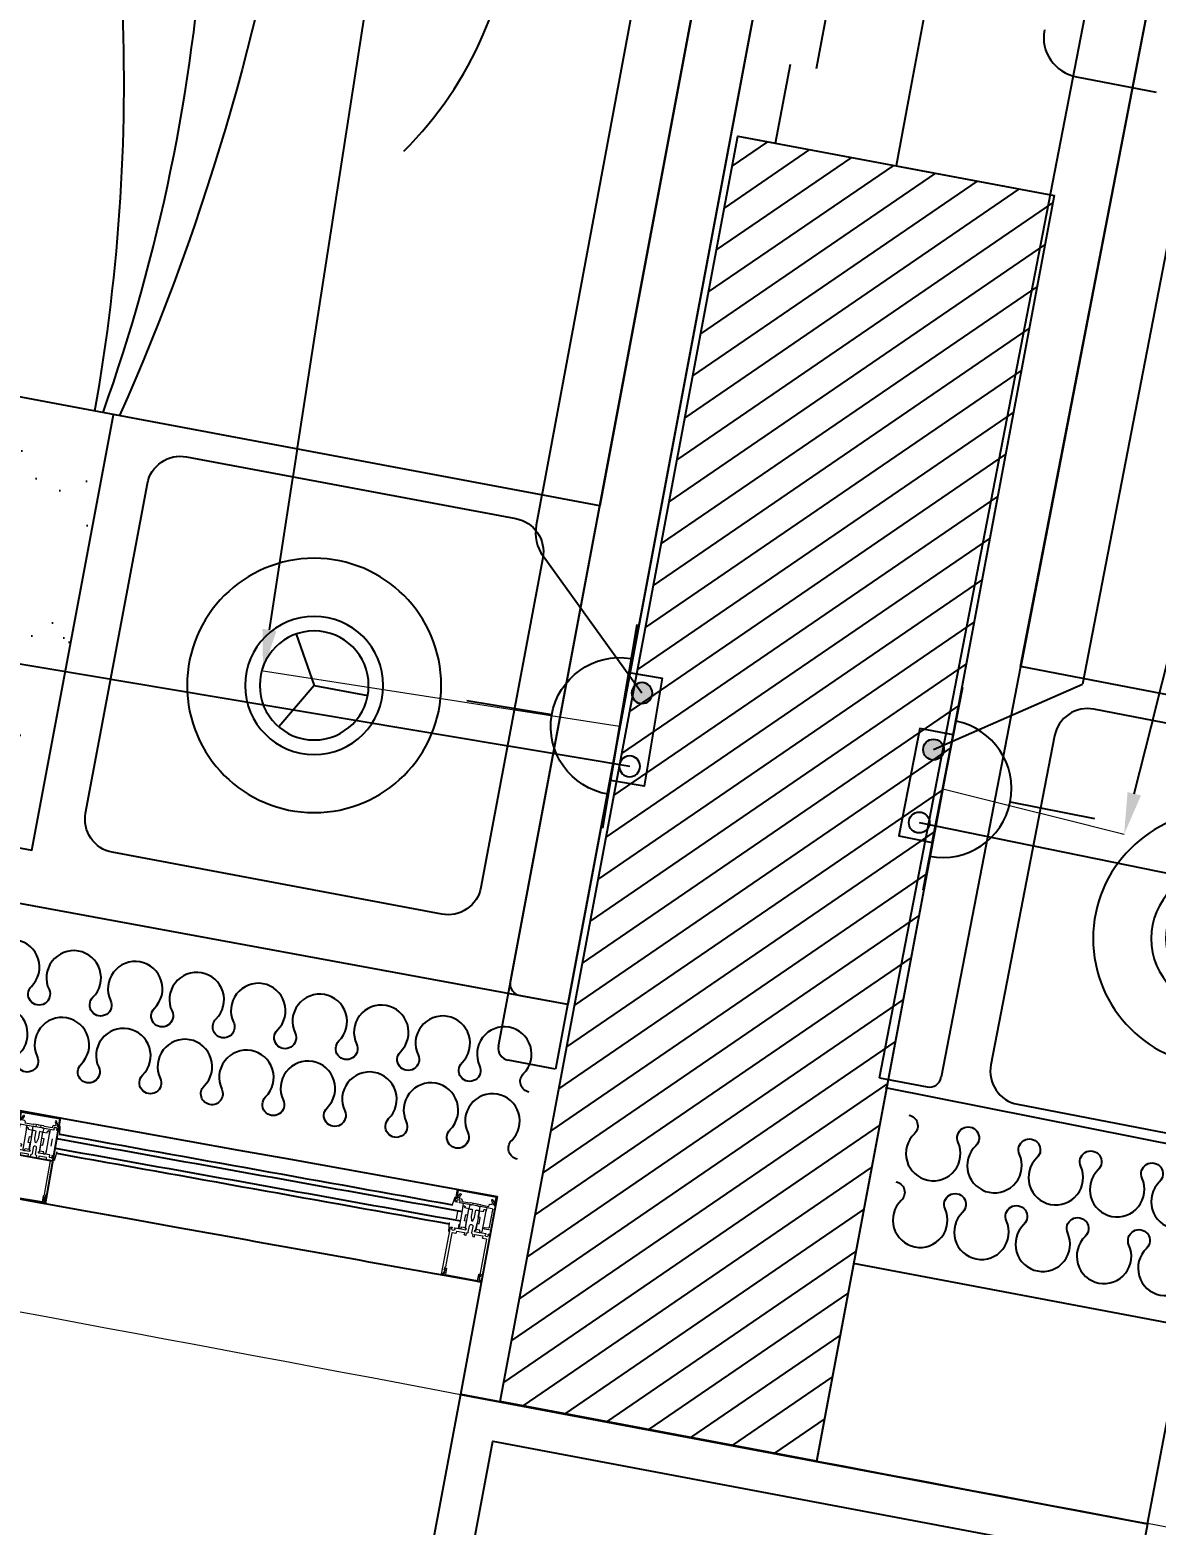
# Model space of a CAD drawing. Extents: x -678889171 to 586587, y -792238163 to 335485.
# Drawn here: x 51458 to 52858, y 22940 to 24798 of the extents above; entities that cross this region are included whole.
import ezdxf

# ---------------------------------------------------------------- set-up
doc = ezdxf.new("R2010")
doc.units = 0
doc.header["$MEASUREMENT"] = 0
doc.set_wipeout_variables(frame=1)
doc.layers.get('0').update_dxf_attribs({"color": 8})
doc.layers.get('Defpoints').update_dxf_attribs({"color": 252})
for name, color, linetype in [('1', 8, 'Continuous'), ('9TH-FURN$0$A-SITE-PATT', 252, 'Continuous'), ('9TH-FURN$0$XR-A-TYP-8-9-10$0$I-CLNG', 252, 'Continuous'), ('9TH-FURN$0$XR-A-TYP-8-9-10$0$I-EQPM', 252, 'Continuous'), ('9TH-FURN$0$XR-A-TYP-8-9-10$0$I-FURN', 252, 'Continuous'), ('9TH-FURN$0$XR-A-TYP-8-9-10$0$I-FURN-FLOR', 252, 'Continuous'), ('9TH-FURN$0$XR-A-TYP-8-9-10$0$I-FURN-PATT', 252, 'Continuous'), ('9TH-FURN$0$XR-A-TYP-8-9-10$0$I-WIPEOUT', 252, 'Continuous'), ('E-POW-BLOCK', 4, 'Continuous'), ('XR-A-9TH-FLOOR$0$A-SITE-PATT', 252, 'Continuous'), ('XR-A-9TH-FLOOR$0$A-WALL', 252, 'Continuous'), ('XR-A-col-910$0$A-COLS', 252, 'Continuous'), ('XR-A-col-910$0$A-COLS-PATT', 252, 'Continuous'), ('XR-A-TYP-4TH TO 10TH (OUTER)$0$$0$A-SITE-PATT', 252, 'Continuous'), ('XR-A-TYP-4TH TO 10TH (OUTER)$0$$1$A-GLAZ', 252, 'Continuous'), ('XR-A-TYP-4TH TO 10TH (OUTER)$0$A-DIM-IN', 252, 'Continuous'), ('XR-A-TYP-4TH TO 10TH (OUTER)$0$A-GLAZ', 252, 'Continuous'), ('XR-A-TYP-4TH TO 10TH (OUTER)$0$A-SITE-PATT', 252, 'Continuous'), ('XR-A-TYP-4TH TO 10TH (OUTER)$0$A-WALL', 252, 'Continuous'), ('XR-A-TYP.furn$0$2ND-FURN$0$XR-A-TYP-2-3-5-6-7-9$0$I-EQPM', 252, 'Continuous'), ('XR-A-TYP.furn$0$2ND-FURN$0$XR-A-TYP-2-3-5-6-7-9$0$I-FURN', 252, 'Continuous'), ('XR-A-TYP.furn$0$2ND-FURN$0$XR-A-TYP-2-3-5-6-7-9$0$I-WIPEOUT', 252, 'Continuous'), ('XR-A-TYP.furn$0$A-SITE-PATT', 252, 'Continuous'), ('XR-A-TYP.furn$0$XR-A-TYP-2-3-5-6-7-9$0$I-CLNG', 252, 'Continuous'), ('XR-Typ33 8th to11Th$0$XR-A-TYP-8-9-10$0$A-WALL', 252, 'Continuous')]:
    doc.layers.add(name, color=color, linetype=linetype)
for name, color, linetype, lineweight in [('XR-A-col-910$0$MOD-COL', 252, 'Continuous', 50), ('XR-A-TYP 01(OUTER)$0$xref units$0$A-ELEV-P1', 252, 'Continuous', 9), ('XR-A-TYP 01(OUTER)$0$xref units$0$copy of outline 1st floor trial 3$0$A-ELEV-P1', 252, 'Continuous', 9), ('XR-A-TYP-4TH TO 10TH (OUTER)$0$Main entrance$0$A-ELEV-GLAZ', 252, 'Continuous', 20)]:
    doc.layers.add(name, color=color, linetype=linetype, lineweight=lineweight)
doc.styles.add('Work$0$E-M.MODUL', font='romans.shx', dxfattribs={"width": 0.8})
doc.dimstyles.new('Work$0$S-DIM', dxfattribs={"dimscale": 500, "dimtxt": 0.2065, "dimasz": 0.104, "dimexe": 0, "dimexo": 0, "dimgap": 0, "dimtad": 0, "dimdec": 0, "dimzin": 0, "dimdsep": 46, "dimtxsty": 'Work$0$E-M.MODUL', "dimcen": 0.25, "dimclrd": 5, "dimclre": 5, "dimclrt": 1, "dimadec": 0, "dimazin": 0, "dimtfac": 1, "dimtdec": 0, "dimtofl": 0, "dimtmove": 0, "dimatfit": 3, "dimfxl": 1, "dimtolj": 1, "dimtzin": 0, "dimlwe": 13, "dimarcsym": 0})

# ---------------------------------------------------------------- blocks, each defined once
blk = doc.blocks.new('SO1')
at = {"layer": 'E-POW-BLOCK'}
h = blk.add_hatch(color=3, dxfattribs=at)
h.dxf.hatch_style = 1
edge = h.paths.add_edge_path()
edge.add_arc((-0.1064, -0.0481), 0.0303, 0, 360)
at = {"layer": 'E-POW-BLOCK', "color": 3}
for p, q in [((0, 0.2), (0, 0.45)), ((-0.3, 0), (0.3, 0))]:
    blk.add_line(p, q, dxfattribs=at)
blk.add_lwpolyline([(0.1593, 0), (-0.1593, 0), (-0.1593, -0.0988), (0.1593, -0.0988)], close=True, dxfattribs=at)
for centre in [(-0.1064, -0.0481), (0.1096, -0.0481)]:
    blk.add_circle(centre, 0.0303, dxfattribs=at)
blk.add_arc((0, 0), 0.2, 0, 180, dxfattribs=at)
blk = doc.blocks.new('*D3193')
at = {"layer": '1', "color": 5, "lineweight": 13, "transparency": 16777216}
for p, q in [((52547.1, 26236), (52103.9, 26304.6)), ((52191, 23932.8), (51747.8, 24001.3))]:
    blk.add_line(p, q, dxfattribs=at)
at = {"layer": '1', "color": 5, "lineweight": -2, "transparency": 16777216}
for p, q in [((52096, 26253.2), (51948.1, 25296.7)), ((51755.7, 24052.7), (51903.6, 25009.1))]:
    blk.add_line(p, q, dxfattribs=at)
at = {"layer": '1', "color": 5, "transparency": 16777216}
for points in [[(52087.4, 26254.5), (52104.5, 26251.8), (52103.9, 26304.6)], [(51747.1, 24054), (51764.3, 24051.3), (51747.8, 24001.3)]]:
    blk.add_solid(points, dxfattribs=at)
at = {"layer": 'Defpoints', "color": 0, "transparency": 16777216}
for p in [(52547.1, 26236), (51747.8, 24001.3), (52191, 23932.8, 0)]:
    blk.add_point(p, dxfattribs=at)
at = {"layer": '1', "color": 1, "transparency": 16777216, "insert": (51925.8, 25152.9), "char_height": 103.25, "attachment_point": 5, "rotation": 81.2104, "style": 'Work$0$E-M.MODUL'}
blk.add_mtext('\\A1;2450', dxfattribs=at)
blk = doc.blocks.new('*D3248')
at = {"layer": '1', "color": 5, "lineweight": 13, "transparency": 16777216}
for p, q in [((53142.2, 26043.6), (53367.6, 25987)), ((52592.6, 23855.4), (52818, 23798.8))]:
    blk.add_line(p, q, dxfattribs=at)
at = {"layer": '1', "color": 5, "lineweight": -2, "transparency": 16777216}
for p, q in [((53354.9, 25936.5), (53128.3, 25034)), ((52830.7, 23849.2), (53057.4, 24751.7))]:
    blk.add_line(p, q, dxfattribs=at)
at = {"layer": '1', "color": 5, "transparency": 16777216}
for points in [[(53346.5, 25938.6), (53363.3, 25934.4), (53367.6, 25987)], [(52822.3, 23851.3), (52839.1, 23847.1), (52818, 23798.8)]]:
    blk.add_solid(points, dxfattribs=at)
at = {"layer": 'Defpoints', "color": 0, "transparency": 16777216}
for p in [(53142.2, 26043.6, 0.7), (53367.6, 25987), (52592.6, 23855.4, 0)]:
    blk.add_point(p, dxfattribs=at)
at = {"layer": '1', "color": 1, "transparency": 16777216, "insert": (53092.8, 24892.9), "char_height": 103.25, "attachment_point": 5, "rotation": 75.9028, "style": 'Work$0$E-M.MODUL'}
blk.add_mtext('\\A1;2350', dxfattribs=at)
blk = doc.blocks.new('9TH-FURN$0$XR-A-TYP-8-9-10$0$XREF_1BR$0$05BDRAPE')
for points in [[(-500, 0, 0.608416), (-485.7, 27.6, -0.608416), (-450, 96.6, -0.608416), (-414.3, 27.7, 1.932003), (-385.7, 27.7, -0.608416), (-350, 96.6, -0.608416), (-314.3, 27.7, 1.932003), (-285.7, 27.7, -0.608416), (-250, 96.6, -0.608416), (-214.3, 27.7, 1.932003), (-185.7, 27.7, -0.608416), (-150, 96.6, -0.608416), (-114.3, 27.7, 1.932003), (-85.7, 27.7, -0.608416), (-50, 96.6, -0.608416), (-14.3, 27.7, 0.608436), (0, 0, -0.608416)], [(0, 0, 0.608416), (14.3, 27.7, -0.608416), (50, 96.6, -0.608416), (85.7, 27.7, 1.932003), (114.3, 27.7, -0.608416), (150, 96.6, -0.608416), (185.7, 27.7, 1.932003), (214.3, 27.7, -0.608416), (250, 96.6, -0.608416), (285.7, 27.7, 1.932003), (314.3, 27.7, -0.608416), (350, 96.6, -0.608416), (385.7, 27.7, 1.932003), (414.3, 27.7, -0.608416), (450, 96.6, -0.608416), (485.7, 27.7, 0.608436), (500, 0, -0.608416)]]:
    blk.add_lwpolyline(points, format="xyb")
blk = doc.blocks.new('9TH-FURN$0$XR-A-TYP-8-9-10$0$XREF_1BR$0$GUEST T1')
blk.add_line((-974.1, -13.6), (-1214.4, -13.6))
for centre, start, end in [((-1258, 72.1), 296.9731, 333.1823), ((-1258, -99.3), 26.8177, 63.0269)]:
    blk.add_arc(centre, 96.2, start, end)
at = {"xscale": -0.9651072330830278, "yscale": 0.9651072330830278, "zscale": 0.9651072330830278}
blk.add_blockref('9TH-FURN$0$XR-A-TYP-8-9-10$0$XREF_1BR$0$05BDRAPE', (-482.6, -46.6), dxfattribs=at)
blk = doc.blocks.new('9TH-FURN$0$XR-A-TYP-8-9-10$0$XREF_1BR$0$GS-1')
at = {"xscale": -0.8044866682359963, "yscale": 0.8044866682359963, "zscale": 0.8044866682359963, "rotation": 90}
for p in [(-31.1, 38.2), (53.3, 38.2)]:
    blk.add_blockref('9TH-FURN$0$XR-A-TYP-8-9-10$0$XREF_1BR$0$GUEST T1', p, dxfattribs=at)
blk = doc.blocks.new('9TH-FURN$0$XR-A-TYP-8-9-10$0$XREF_1BR$0$A$Cdd8648a7')
blk.add_line((0, 0), (33.9, -58.6))
at = {"flags": 128}
blk.add_lwpolyline([(33.9, 58.6), (0, 0), (-67.7, 0)], dxfattribs=at)
for radius in [158, 85.8, 67.7]:
    blk.add_circle((0, 0), radius)
blk = doc.blocks.new('9TH-FURN$0$XR-A-TYP-8-9-10$0$XREF_1BR$0$GFDF')
at = {"layer": '9TH-FURN$0$XR-A-TYP-8-9-10$0$I-FURN'}
for p, q in [((45353.9, 8278.2, 0), (48387.1, 8278.2, 0)), ((48387.1, 8278.2, 0), (48387.1, 8218.2, 0)), ((48372.1, 8203.2, 0), (48372.1, 8203.2, 0))]:
    blk.add_line(p, q, dxfattribs=at)
blk.add_arc((48372.1, 8218.2, 0), 15, 270, 0, dxfattribs=at)
blk.add_wipeout([(47761.8, 8145.2), (47758, 8144.7), (47754.3, 8143.8), (47750.6, 8142.6), (47747.1, 8141), (47743.7, 8139.1), (47740.6, 8137), (47737.6, 8134.5), (47734.9, 8131.8), (47732.4, 8128.8), (47730.3, 8125.6), (47728.4, 8122.3), (47726.8, 8118.8), (47725.6, 8115.1), (47724.7, 8111.4), (47724.2, 8107.6), (47724, 8103.7), (47724, 7687), (47724.2, 7683.2), (47724.7, 7679.4), (47725.6, 7675.6), (47726.8, 7672), (47728.4, 7668.5), (47730.3, 7665.1), (47732.4, 7661.9), (47734.9, 7659), (47737.6, 7656.3), (47740.6, 7653.8), (47743.7, 7651.6), (47747.1, 7649.7), (47750.6, 7648.2), (47754.3, 7647), (47758, 7646.1), (47761.8, 7645.6), (47765.7, 7645.4), (48182.3, 7645.4), (48186.2, 7645.6), (48190, 7646.1), (48193.7, 7647), (48197.4, 7648.2), (48200.9, 7649.7), (48204.3, 7651.6), (48207.5, 7653.8), (48210.4, 7656.3), (48213.1, 7659), (48215.6, 7661.9), (48217.8, 7665.1), (48219.6, 7668.5), (48221.2, 7672), (48222.4, 7675.6), (48223.3, 7679.4), (48223.8, 7683.2), (48224, 7687), (48224, 8103.7), (48223.8, 8107.6), (48223.3, 8111.4), (48222.4, 8115.1), (48221.2, 8118.8), (48219.6, 8122.3), (48217.8, 8125.6), (48215.6, 8128.8), (48213.1, 8131.8), (48210.4, 8134.5), (48207.5, 8137), (48204.3, 8139.1), (48200.9, 8141), (48197.4, 8142.6), (48193.7, 8143.8), (48190, 8144.7), (48186.2, 8145.2), (48182.3, 8145.4), (47765.7, 8145.4)]).dxf.layer = '9TH-FURN$0$XR-A-TYP-8-9-10$0$I-WIPEOUT'
blk.add_lwpolyline([(47765.7, 8145.4), (48182.3, 8145.4, -0.414214), (48224, 8103.7), (48224, 7687, -0.414214), (48182.3, 7645.4), (47765.7, 7645.4, -0.414214), (47724, 7687), (47724, 8103.7, -0.414214)], format="xyb", close=True, dxfattribs=at)
at = {"layer": '9TH-FURN$0$XR-A-TYP-8-9-10$0$I-EQPM', "xscale": -1, "rotation": 90}
blk.add_blockref('9TH-FURN$0$XR-A-TYP-8-9-10$0$XREF_1BR$0$A$Cdd8648a7', (47974, 7895.4), dxfattribs=at)
blk.add_wipeout([(45889, 6555.5), (45889, 6447.5), (45889, 6399.9), (45889, 6299.8), (45889.2, 6249), (45896.3, 6227.3), (45910.5, 6212.2), (45928.4, 6204.4), (45934.6, 6203.4), (47639, 6203.2), (47662.7, 6209.2), (47680.3, 6225.1), (47686.7, 6238.1), (47689, 6253.2), (47689, 6555.5), (47719, 6555.5), (47736.8, 6566.4), (47739, 6630), (47739, 6992.2), (47733.9, 7005.5), (47704, 7012.2), (47689, 7012.2), (47689, 8203.2), (45889, 8203.2), (45889, 7012.2), (45874, 7012.2), (45856.6, 7011.9), (45841.5, 7001.8), (45839, 6989.3), (45839, 6575.5), (45844.9, 6561.3), (45859, 6555.5)]).dxf.layer = '9TH-FURN$0$XR-A-TYP-8-9-10$0$I-WIPEOUT'
at = {"layer": '9TH-FURN$0$XR-A-TYP-8-9-10$0$I-FURN'}
for p, q in [((48372.1, 8203.2, 0), (45368.9, 8203.2, 0)), ((47689, 8203.2), (47689, 7012.2))]:
    blk.add_line(p, q, dxfattribs=at)
blk.add_lwpolyline([(45889, 8203.2), (47689, 8203.2)], dxfattribs=at)
for points in [[(47689, 7574.9, 0.139069), (46468.3, 7428, 0.011412), (46104.9, 7332.2, 0.589443), (45936.4, 7365.4, -0.197831), (46091.2, 7526.5, -0.138791), (47689, 7595.9, -571.483841)], [(47689, 7564.5, 0.11624), (46662.5, 7314.5, -0.134548), (46570, 7386.7, -0.027337), (46614.9, 7421, 0.139871), (46539.7, 7456.1, 0.195742)]]:
    blk.add_lwpolyline(points, format="xyb", dxfattribs=at)
blk.add_arc((47037.9, 7499.5), 464.7, 55.5284, 98.9672, dxfattribs=at)
blk = doc.blocks.new('*U1535')
at = {"layer": 'XR-A-col-910$0$A-COLS-PATT'}
h = blk.add_hatch(dxfattribs=at)
h.set_pattern_fill('ANSI31', color=256, scale=300)
h.set_pattern_definition([(45, (100, -1300), (-26.516504, 26.516504), [])])
h.paths.add_polyline_path([(-15733.5, 85098.8), (-15333.5, 85098.8), (-15333.5, 83498.8), (-15733.5, 83498.8)])
at = {"layer": 'XR-A-col-910$0$A-COLS'}
blk.add_lwpolyline([(-15733.5, 85098.8), (-15333.5, 85098.8), (-15333.5, 83498.8), (-15733.5, 83498.8)], close=True, dxfattribs=at)
blk = doc.blocks.new('XR-A-col-910')
at = {"layer": 'XR-A-col-910$0$MOD-COL', "rotation": 349.3587402077551}
blk.add_blockref('*U1535', (54887.1, -75396.4), dxfattribs=at)
blk = doc.blocks.new('XR-A-TYP-4TH TO 10TH (OUTER)$0$m')
at = {"layer": 'XR-A-TYP-4TH TO 10TH (OUTER)$0$Main entrance$0$A-ELEV-GLAZ'}
for p, q in [((12664.2, 190975.7, 0), (12663.8, 190966.3, 0)), ((12664.2, 190975.7, 0), (12663.8, 190966.3, 0)), ((12714.1, 190973.9, 0), (12664.2, 190975.7, 0)), ((12664.9, 190966.7, 0), (12665.2, 190974.4, 0)), ((12665.5, 190966.6, 0), (12664.9, 190966.7, 0)), ((12665.2, 190974.4, 0), (12713, 190972.7, 0)), ((12668, 190970.6, 0), (12665.7, 190966.8, 0)), ((12668, 190964.7, 0), (12668.1, 190967.5, 0)), ((12668.1, 190967.5, 0), (12669.5, 190969.7, 0)), ((12708.4, 190968.3, 0), (12709.6, 190966, 0)), ((12709.6, 190966, 0), (12709.5, 190963.2, 0)), ((12712, 190965.1, 0), (12709.9, 190969.1, 0)), ((12713, 190972.7, 0), (12712.8, 190965, 0)), ((12713.8, 190964.5, 0), (12714.1, 190973.9, 0)), ((12663.8, 190964.2, 0), (12662.7, 190933.4, 0)), ((12663.8, 190964.2, 0), (12663.6, 190960.2, 0)), ((12665.3, 190964.8, 0), (12664.4, 190964.8, 0)), ((12665.3, 190964.8, 0), (12664.4, 190964.8, 0)), ((12664.9, 190936.7, 0), (12665.7, 190958.5, 0)), ((12665.1, 190965, 0), (12665.5, 190965, 0)), ((12667, 190959.7, 0), (12683.8, 190959.1, 0)), ((12670.4, 190964.6, 0), (12668, 190964.7, 0)), ((12671.6, 190961.6, 0), (12671.6, 190963.3, 0)), ((12681.8, 190961.3, 0), (12671.6, 190961.6, 0)), ((12674, 190955.5, 0), (12673.1, 190929, 0)), ((12673.7, 190959.4, 0), (12673.6, 190954.2, 0)), ((12676.6, 190954.1, 0), (12676.7, 190955.4, 0)), ((12681.8, 190953.9, 0), (12676.6, 190954.1, 0)), ((12681.8, 190953.9, 0), (12680.9, 190929.2, 0)), ((12681.5, 190945.9, 0), (12681.8, 190953.9, 0)), ((12682.3, 190961.8, 0), (12681.8, 190961.3, 0)), ((12681.8, 190953.9, 0), (12682, 190959.2, 0)), ((12682.6, 190953.8, 0), (12681.8, 190953.9, 0)), ((12683.1, 190953.8, 0), (12681.8, 190953.9, 0)), ((12683.3, 190959.1, 0), (12682, 190959.2, 0)), ((12688.4, 190961.6, 0), (12682.3, 190961.8, 0)), ((12683, 190954.1, 0), (12682.6, 190953.8, 0)), ((12683.3, 190953.8, 0), (12683, 190954.1, 0)), ((12684.8, 190953.8, 0), (12683.3, 190953.8, 0)), ((12683.8, 190959.1, 0), (12684.1, 190958.8, 0)), ((12684.1, 190958.8, 0), (12684.5, 190959.1, 0)), ((12684.5, 190959.1, 0), (12692.7, 190958.8, 0)), ((12685.1, 190954.1, 0), (12684.8, 190953.8, 0)), ((12685.4, 190953.7, 0), (12685.1, 190954.1, 0)), ((12686.3, 190953.7, 0), (12685.4, 190953.7, 0)), ((12685.8, 190959, 0), (12685.9, 190961.7, 0)), ((12686, 190944.6, 0), (12686.3, 190953.7, 0)), ((12688.7, 190961.2, 0), (12688.4, 190961.6, 0)), ((12689, 190961.6, 0), (12688.7, 190961.2, 0)), ((12695, 190961.3, 0), (12689, 190961.6, 0)), ((12690.5, 190953.6, 0), (12690.2, 190944.5, 0)), ((12691.4, 190953.5, 0), (12690.5, 190953.6, 0)), ((12691.4, 190958.8, 0), (12691.5, 190961.5, 0)), ((12691.7, 190953.8, 0), (12691.4, 190953.5, 0)), ((12692, 190953.5, 0), (12691.7, 190953.8, 0)), ((12693.5, 190953.4, 0), (12692, 190953.5, 0)), ((12692.7, 190958.8, 0), (12693, 190958.4, 0)), ((12693, 190958.4, 0), (12693.3, 190958.8, 0)), ((12693.3, 190958.8, 0), (12708.1, 190958.2, 0)), ((12693.9, 190953.8, 0), (12693.5, 190953.4, 0)), ((12695, 190953.4, 0), (12693.7, 190953.4, 0)), ((12695.2, 190958.7, 0), (12693.9, 190958.7, 0)), ((12694.2, 190953.4, 0), (12693.9, 190953.8, 0)), ((12694.1, 190928.8, 0), (12695, 190953.4, 0)), ((12695, 190953.4, 0), (12694.2, 190953.4, 0)), ((12694.7, 190945.5, 0), (12695, 190953.4, 0)), ((12695.5, 190960.8, 0), (12695, 190961.3, 0)), ((12695.2, 190958.7, 0), (12695, 190953.4, 0)), ((12695, 190953.4, 0), (12700.2, 190953.2, 0)), ((12705.7, 190960.4, 0), (12695.5, 190960.8, 0)), ((12700.2, 190953.2, 0), (12700.2, 190954.5, 0)), ((12702.9, 190954.4, 0), (12701.9, 190928, 0)), ((12703.4, 190958.4, 0), (12703.2, 190953.1, 0)), ((12705.8, 190962, 0), (12705.7, 190960.4, 0)), ((12709.5, 190963.2, 0), (12707.1, 190963.3, 0)), ((12707.4, 190937.8, 0), (12707.7, 190946.9, 0)), ((12707.8, 190960.1, 0), (12707.9, 190960.4, 0)), ((12708.9, 190961.4, 0), (12710.8, 190961.3, 0)), ((12711.4, 190958.1, 0), (12713.1, 190958, 0)), ((12711.8, 190960.2, 0), (12711.8, 190960, 0)), ((12712.8, 190965, 0), (12712.1, 190965, 0)), ((12712.1, 190963.3, 0), (12712.5, 190963.3, 0)), ((12713.1, 190963, 0), (12712.3, 190963.1, 0)), ((12713.6, 190958.5, 0), (12713.7, 190962.4, 0)), ((12716.3, 190952.6, 0), (12715.1, 190964.1, 0)), ((12662.7, 190933.4, 0), (12670.5, 190933.1, 0)), ((12670.6, 190935.2, 0), (12666.1, 190935.4, 0)), ((12671.1, 190933.7, 0), (12671.2, 190934.5, 0)), ((12675.7, 190928.9, 0), (12675.8, 190930.3, 0)), ((12675.8, 190930.3, 0), (12680.9, 190930.1, 0)), ((12678.6, 190938.1, 0), (12678.9, 190946, 0)), ((12681.2, 190938, 0), (12678.6, 190938.1, 0)), ((12678.9, 190946, 0), (12681.5, 190945.9, 0)), ((12680.9, 190930.1, 0), (12681.2, 190938, 0)), ((12681.1, 190929, 0), (12682, 190929, 0)), ((12682.2, 190928.8, 0), (12682.1, 190927.6, 0)), ((12685.5, 190933, 0), (12685.3, 190924.9, 0)), ((12687, 190940, 0), (12686, 190944.6, 0)), ((12690.2, 190944.5, 0), (12688.8, 190939.9, 0)), ((12689.5, 190924.8, 0), (12689.8, 190932.8, 0)), ((12692.8, 190927.2, 0), (12692.9, 190928.4, 0)), ((12693.1, 190928.6, 0), (12693.9, 190928.6, 0)), ((12694.2, 190929.6, 0), (12694.5, 190937.5, 0)), ((12699.3, 190929.4, 0), (12694.2, 190929.6, 0)), ((12694.5, 190937.5, 0), (12697.1, 190937.4, 0)), ((12697.4, 190945.4, 0), (12694.7, 190945.5, 0)), ((12697.1, 190937.4, 0), (12697.4, 190945.4, 0)), ((12699.3, 190928.1, 0), (12699.3, 190929.4, 0)), ((12702.3, 190926.7, 0), (12702.5, 190932, 0)), ((12715.5, 190931.5, 0), (12713.5, 190920.1, 0)), ((12662.5, 190927.7, 0), (12660.3, 190868.4)), ((12662.5, 190927.7, 0), (12660.3, 190868.4)), ((12664.6, 190928, 0), (12662.9, 190928.1, 0)), ((12665.5, 190921.1, 0), (12664, 190878.4)), ((12664.2, 190925.9, 0), (12664.2, 190926.1, 0)), ((12667.1, 190924.7, 0), (12665.2, 190924.8, 0)), ((12670.4, 190921.3, 0), (12666, 190921.5, 0)), ((12675.4, 190927.6, 0), (12667.9, 190927.9, 0)), ((12668.2, 190926, 0), (12668.2, 190925.8, 0)), ((12670.9, 190924.2, 0), (12670.8, 190921.7, 0)), ((12680.7, 190923.8, 0), (12670.9, 190924.2, 0)), ((12675.7, 190927.3, 0), (12675.4, 190927.6, 0)), ((12676, 190927.6, 0), (12675.7, 190927.3, 0)), ((12681.9, 190927.4, 0), (12676, 190927.6, 0)), ((12680.6, 190921.4, 0), (12680.7, 190923.8, 0)), ((12682.7, 190920.9, 0), (12681, 190920.9, 0)), ((12683.9, 190923.7, 0), (12683.2, 190923.7, 0)), ((12683.2, 190923.7, 0), (12683.2, 190921.3, 0)), ((12691.4, 190923.4, 0), (12690.7, 190923.5, 0)), ((12691.3, 190921, 0), (12691.4, 190923.4, 0)), ((12693.4, 190920.5, 0), (12691.7, 190920.6, 0)), ((12698.9, 190926.8, 0), (12693, 190927, 0)), ((12703.7, 190923, 0), (12693.9, 190923.3, 0)), ((12693.9, 190923.3, 0), (12693.9, 190920.9, 0)), ((12699.2, 190926.5, 0), (12698.9, 190926.8, 0)), ((12699.5, 190926.8, 0), (12699.2, 190926.5, 0)), ((12707, 190926.5, 0), (12699.5, 190926.8, 0)), ((12703.7, 190920.6, 0), (12703.7, 190923, 0)), ((12708.5, 190920, 0), (12704.1, 190920.1, 0)), ((12706.6, 190924.4, 0), (12706.6, 190924.6, 0)), ((12707.4, 190876.8), (12708.9, 190919.5, 0)), ((12709.5, 190923.2, 0), (12707.6, 190923.3, 0)), ((12712, 190926.3, 0), (12710.3, 190926.4, 0)), ((12710.3, 190866.6), (12712.4, 190925.9, 0)), ((12710.6, 190924.5, 0), (12710.5, 190924.2, 0)), ((12661.9, 190869.3), (12663.9, 190874.2)), ((12662.4, 190876.9), (12664, 190878.4)), ((12662.4, 190874.9), (12662.4, 190876.9)), ((12663.9, 190874.2), (12663, 190874.3)), ((12708.1, 190872.7), (12707.2, 190872.7)), ((12707.2, 190872.7), (12708.9, 190867.7)), ((12707.4, 190876.8), (12708.8, 190875.3)), ((12708.8, 190875.3), (12708.7, 190873.3)), ((12660.7, 190868.2), (12661.9, 190869.3)), ((12708.9, 190867.7), (12709.9, 190866.5))]:
    blk.add_line(p, q, dxfattribs=at)
at = {"layer": 'XR-A-TYP-4TH TO 10TH (OUTER)$0$Main entrance$0$A-ELEV-GLAZ', "elevation": 0}
blk.add_lwpolyline([(12709.6, 190866, 0.668179), (12709.8, 190866.3), (12708.1, 190868.2), (12707.1, 190868.2), (12707.2, 190872.7), (12707.9, 190872.7), (12706.6, 190875.1, 0.767327), (12706, 190875), (12705.7, 190867.4), (12665, 190868.9), (12665.2, 190876.4, 0.767327), (12664.7, 190876.6), (12663.2, 190874.3), (12663.9, 190874.2), (12663.7, 190869.7), (12662.7, 190869.8), (12660.8, 190868.1, 0.668179), (12661, 190867.7)], format="xyb", close=True, dxfattribs=at)
at = {"layer": 'XR-A-TYP-4TH TO 10TH (OUTER)$0$Main entrance$0$A-ELEV-GLAZ'}
for centre, radius, start, end in [((12665.1, 190966.2, 0), 1.27, 177.9564, 267.9564), ((12665.3, 190965.8, 0), 1.06, 267.9564, 69.2935), ((12665.5, 190965.8, 0), 0.847, 267.9564, 87.9564), ((12668.8, 190970.1, 0), 0.847, 327.9564, 147.9564), ((12709.2, 190968.7, 0), 0.847, 27.9564, 207.9564), ((12664.4, 190964.1, 0), 0.635, 87.9564, 177.9564), ((12664.4, 190964.1, 0), 0.635, 87.9564, 177.9564), ((12666.9, 190958.4, 0), 1.27, 87.9564, 177.9564), ((12670.4, 190963.3, 0), 1.27, 357.9564, 87.9564), ((12675.4, 190955.4, 0), 1.32, 357.9564, 177.9564), ((12701.5, 190954.5, 0), 1.32, 357.9564, 177.9564), ((12707.1, 190962, 0), 1.27, 87.9564, 177.9564), ((12709.7, 190960.1, 0), 1.91, 177.9564, 223.1461), ((12708.9, 190960.3, 0), 1.06, 87.9564, 177.9564), ((12708.1, 190958.5, 0), 0.318, 267.9564, 43.1461), ((12710.8, 190960.2, 0), 1.06, 357.9564, 87.9564), ((12711.4, 190958.4, 0), 0.318, 132.7668, 267.9564), ((12712.3, 190964.1, 0), 1.06, 106.6194, 267.9564), ((12712.1, 190964.1, 0), 0.847, 87.9564, 267.9564), ((12709.9, 190960.1, 0), 1.91, 312.7668, 357.9564), ((12712.5, 190964.5, 0), 1.27, 267.9564, 357.9564), ((12713.1, 190962.4, 0), 0.635, 357.9564, 87.9564), ((12713.2, 190958.5, 0), 0.423, 267.9564, 357.9564), ((12666.2, 190936.6, 0), 1.27, 177.9564, 267.9564), ((12670.5, 190933.7, 0), 0.635, 267.9564, 357.9564), ((12670.5, 190934.6, 0), 0.635, 357.9564, 87.9564), ((12674.4, 190929, 0), 1.32, 177.9564, 357.9564), ((12681.1, 190929.2, 0), 0.212, 177.9564, 267.9564), ((12681.9, 190928.8, 0), 0.212, 357.9564, 87.9564), ((12687.7, 190932.9, 0), 2.12, 357.9564, 177.9564), ((12687.9, 190940.2, 0), 0.911, 192.9564, 342.9564), ((12693.1, 190928.4, 0), 0.212, 87.9564, 177.9564), ((12693.9, 190928.8, 0), 0.212, 267.9564, 357.9564), ((12662.9, 190927.6, 0), 0.423, 87.9564, 177.9564), ((12666.1, 190926.1, 0), 1.91, 132.7668, 177.9564), ((12665.3, 190925.9, 0), 1.06, 177.9564, 267.9564), ((12664.6, 190927.7, 0), 0.318, 312.7668, 87.9564), ((12665.9, 190921.1, 0), 0.423, 87.9564, 177.9564), ((12667.1, 190925.8, 0), 1.06, 267.9564, 357.9564), ((12667.9, 190927.6, 0), 0.318, 87.9564, 223.1461), ((12666.3, 190926, 0), 1.91, 357.9564, 43.1461), ((12670.4, 190921.7, 0), 0.423, 267.9564, 357.9564), ((12681, 190921.4, 0), 0.423, 177.9564, 267.9564), ((12681.9, 190927.6, 0), 0.212, 267.9564, 357.9564), ((12682.7, 190921.3, 0), 0.423, 267.9564, 357.9564), ((12684, 190925, 0), 1.27, 267.9564, 357.9564), ((12690.8, 190924.7, 0), 1.27, 177.9564, 267.9564), ((12691.7, 190921, 0), 0.423, 177.9564, 267.9564), ((12693, 190927.2, 0), 0.212, 177.9564, 267.9564), ((12693.4, 190920.9, 0), 0.423, 267.9564, 357.9564), ((12700.6, 190928, 0), 1.32, 177.9564, 357.9564), ((12704.1, 190920.5, 0), 0.423, 177.9564, 267.9564), ((12708.5, 190924.5, 0), 1.91, 132.7668, 177.9564), ((12707.6, 190924.4, 0), 1.06, 177.9564, 267.9564), ((12707, 190926.2, 0), 0.318, 312.7668, 87.9564), ((12708.5, 190919.5, 0), 0.423, 357.9564, 87.9564), ((12709.5, 190924.3, 0), 1.06, 267.9564, 357.9564), ((12710.3, 190926.1, 0), 0.318, 87.9564, 223.1461), ((12708.6, 190924.5, 0), 1.91, 357.9564, 43.1461), ((12712, 190925.9, 0), 0.423, 357.9564, 87.9564), ((12663, 190874.9), 0.635, 177.9564, 267.9564), ((12708.1, 190873.3), 0.635, 267.9564, 357.9564), ((12660.6, 190868.4), 0.211, 177.9564, 312.9564), ((12710.1, 190866.6), 0.211, 222.9564, 357.9564)]:
    blk.add_arc(centre, radius, start, end, dxfattribs=at)
blk = doc.blocks.new('XR-A-TYP-4TH TO 10TH (OUTER)$0$1300 w')
at = {"layer": 'XR-A-TYP-4TH TO 10TH (OUTER)$0$A-GLAZ', "extrusion": (1.72497e-12, 3.90388e-14, -1)}
for p, q in [((-10088, 80559.7, 0), (-10037.2, 80559.7, 0)), ((-10088, 80559.7, 0), (-10087.8, 80451.9, 0)), ((-10087.1, 80560.4, 0), (-8785.6, 80553, 0)), ((-10087.1, 80560.4, 0), (-8785.6, 80553, 0)), ((-10087.5, 80506.4, 0), (-8786.4, 80499.1, 0)), ((-10087.8, 80452.4, 0), (-8686.6, 80444.5, 0))]:
    blk.add_line(p, q, dxfattribs=at)
at = {"layer": 'XR-A-TYP-4TH TO 10TH (OUTER)$0$A-SITE-PATT', "zscale": -1, "rotation": 182.2189374170677}
blk.add_blockref('XR-A-TYP-4TH TO 10TH (OUTER)$0$m', (-4777.3, 271774.9, 0), dxfattribs=at)
blk = doc.blocks.new('XR-A-TYP-4TH TO 10TH (OUTER)$0$$1$1300 w')
at = {"layer": 'XR-A-TYP-4TH TO 10TH (OUTER)$0$A-GLAZ', "extrusion": (2.03131e-09, 1.16913e-12, 1), "xscale": -1.000000000000002, "rotation": 359.7481995485321}
blk.add_blockref('XR-A-TYP-4TH TO 10TH (OUTER)$0$1300 w', (-18964.7, 53.4, 0), dxfattribs=at)
blk = doc.blocks.new('XR-A-TYP-4TH TO 10TH (OUTER)$0$$0$m')
at = {"layer": 'XR-A-TYP-4TH TO 10TH (OUTER)$0$A-SITE-PATT', "rotation": 90.0186872170423}
blk.add_blockref('XR-A-TYP-4TH TO 10TH (OUTER)$0$m', (203642.2, 178323.7, 0), dxfattribs=at)
blk = doc.blocks.new('XR-A-TYP-4TH TO 10TH (OUTER)')
at = {"layer": 'XR-A-TYP-4TH TO 10TH (OUTER)$0$$1$A-GLAZ'}
for radius, start, end in [(4842762, 259.7184107, 259.8172078), (4842870, 259.7184211, 259.8126992), (4842782, 259.8107189, 259.8165837), (4842800, 259.8106874, 259.8167397), (4842788, 259.8106867, 259.8167408), (4842806, 259.8107199, 259.8165826), (4842870, 259.8126992, 259.8172078)]:
    blk.add_arc((910986.9, 4776309.1), radius, start, end, dxfattribs=at)
at = {"layer": 'XR-A-TYP-4TH TO 10TH (OUTER)$0$A-DIM-IN'}
for points in [[(55647.7, 9420), (55472.9, 8486.8), (54619, 8647.5), (54793.9, 9581)], [(55589.3, 9380.1), (55433, 8545.2), (54677.4, 8687.4), (54833.7, 9522.6)]]:
    blk.add_lwpolyline(points, close=True, dxfattribs=at)
blk.add_lwpolyline([(55598.6, 9429.3), (55647.7, 9420)], dxfattribs=at)
at = {"layer": 'XR-A-TYP-4TH TO 10TH (OUTER)$0$A-WALL'}
for points in [[(54839.3, 9826.5), (54793.8, 9580.5), (55647.7, 9420)], [(55647.7, 9420), (55694.2, 9665.7), (55282.2, 9743.2)]]:
    blk.add_lwpolyline(points, dxfattribs=at)
at = {"layer": 'XR-A-TYP-4TH TO 10TH (OUTER)$0$$0$A-SITE-PATT', "xscale": -1, "rotation": 77.35179104713615}
blk.add_blockref('XR-A-TYP-4TH TO 10TH (OUTER)$0$$0$m', (243904.1, -19624.4), dxfattribs=at)
at = {"layer": 'XR-A-TYP-4TH TO 10TH (OUTER)$0$$1$A-GLAZ', "xscale": -1.000000000000003, "rotation": 169.7710540171724}
blk.add_blockref('XR-A-TYP-4TH TO 10TH (OUTER)$0$$1$1300 w', (76972.7, 87592, 0), dxfattribs=at)
blk = doc.blocks.new('XR-A-TYP 01(OUTER)')
at = {"layer": 'XR-A-TYP 01(OUTER)$0$xref units$0$A-ELEV-P1'}
blk.add_arc((-56550.5, -583656.4), 603596.1, 78.9295398, 79.3271427, dxfattribs=at)
at = {"layer": 'XR-A-TYP 01(OUTER)$0$xref units$0$copy of outline 1st floor trial 3$0$A-ELEV-P1'}
blk.add_arc((-1869.5, -291167), 306038.7, 79.33008, 79.778603, dxfattribs=at)
blk = doc.blocks.new('XR-Typ33 8th to11Th')
at = {"layer": 'XR-Typ33 8th to11Th$0$XR-A-TYP-8-9-10$0$A-WALL'}
for p, q in [((55876.1, 13986.9), (55353.5, 11205.6)), ((55581.2, 13067.5), (55235.5, 11227.7))]:
    blk.add_line(p, q, dxfattribs=at)
blk = doc.blocks.new('XR-A-TYP.furn$0$XR-A-TYP-2-3-5-6-7-9$0$XREF_1BR$0$05BDRAPE')
for points in [[(-500, 0, 0.608416), (-485.7, 27.6, -0.608416), (-450, 96.6, -0.608416), (-414.3, 27.7, 1.932003), (-385.7, 27.7, -0.608416), (-350, 96.6, -0.608416), (-314.3, 27.7, 1.932003), (-285.7, 27.7, -0.608416), (-250, 96.6, -0.608416), (-214.3, 27.7, 1.932003), (-185.7, 27.7, -0.608416), (-150, 96.6, -0.608416), (-114.3, 27.7, 1.932003), (-85.7, 27.7, -0.608416), (-50, 96.6, -0.608416), (-14.3, 27.7, 0.608436), (0, 0, -0.608416)], [(0, 0, 0.608416), (14.3, 27.7, -0.608416), (50, 96.6, -0.608416), (85.7, 27.7, 1.932003), (114.3, 27.7, -0.608416), (150, 96.6, -0.608416), (185.7, 27.7, 1.932003), (214.3, 27.7, -0.608416), (250, 96.6, -0.608416), (285.7, 27.7, 1.932003), (314.3, 27.7, -0.608416), (350, 96.6, -0.608416), (385.7, 27.7, 1.932003), (414.3, 27.7, -0.608416), (450, 96.6, -0.608416), (485.7, 27.7, 0.608436), (500, 0, -0.608416)]]:
    blk.add_lwpolyline(points, format="xyb")
blk = doc.blocks.new('XR-A-TYP.furn$0$XR-A-TYP-2-3-5-6-7-9$0$XREF_1BR$0$GUEST T1')
blk.add_line((-974.1, -13.6), (-1214.4, -13.6))
for centre, start, end in [((-1258, 72.1), 296.9731, 333.1823), ((-1258, -99.3), 26.8177, 63.0269)]:
    blk.add_arc(centre, 96.2, start, end)
at = {"xscale": -0.9651072330830278, "yscale": 0.9651072330830278, "zscale": 0.9651072330830278}
blk.add_blockref('XR-A-TYP.furn$0$XR-A-TYP-2-3-5-6-7-9$0$XREF_1BR$0$05BDRAPE', (-482.6, -46.6), dxfattribs=at)
blk = doc.blocks.new('XR-A-TYP.furn$0$XR-A-TYP-2-3-5-6-7-9$0$XREF_1BR$0$GS-1')
at = {"xscale": -0.8044866682359963, "yscale": 0.8044866682359963, "zscale": 0.8044866682359963, "rotation": 90}
for p in [(-31.1, 38.2), (53.3, 38.2)]:
    blk.add_blockref('XR-A-TYP.furn$0$XR-A-TYP-2-3-5-6-7-9$0$XREF_1BR$0$GUEST T1', p, dxfattribs=at)
blk = doc.blocks.new('XR-A-TYP.furn$0$2ND-FURN$0$XR-A-TYP-2-3-5-6-7-9$0$XREF_1BR$0$A$Cdd8648a7')
blk.add_line((0, 0), (33.9, -58.6))
at = {"flags": 128}
blk.add_lwpolyline([(33.9, 58.6), (0, 0), (-67.7, 0)], dxfattribs=at)
for radius in [158, 85.8, 67.7]:
    blk.add_circle((0, 0), radius)
blk = doc.blocks.new('XR-A-TYP.furn$0$2ND-FURN$0$XR-A-TYP-2-3-5-6-7-9$0$XREF_1BR$0$GFDF')
at = {"layer": 'XR-A-TYP.furn$0$2ND-FURN$0$XR-A-TYP-2-3-5-6-7-9$0$I-FURN'}
for q in [(48387.1, 8278.2, 0), (45353.9, 8218.2, 0)]:
    blk.add_line((45353.9, 8278.2, 0), q, dxfattribs=at)
blk.add_arc((45368.9, 8218.2, 0), 15, 180, 270, dxfattribs=at)
blk.add_wipeout([(45391.8, 8145.2), (45388, 8144.7), (45384.3, 8143.8), (45380.6, 8142.6), (45377.1, 8141), (45373.7, 8139.1), (45370.6, 8137), (45367.6, 8134.5), (45364.9, 8131.8), (45362.4, 8128.8), (45360.3, 8125.6), (45358.4, 8122.3), (45356.8, 8118.8), (45355.6, 8115.1), (45354.7, 8111.4), (45354.2, 8107.6), (45354, 8103.7), (45354, 7687), (45354.2, 7683.2), (45354.7, 7679.4), (45355.6, 7675.6), (45356.8, 7672), (45358.4, 7668.5), (45360.3, 7665.1), (45362.4, 7661.9), (45364.9, 7659), (45367.6, 7656.3), (45370.6, 7653.8), (45373.7, 7651.6), (45377.1, 7649.7), (45380.6, 7648.2), (45384.3, 7647), (45388, 7646.1), (45391.8, 7645.6), (45395.7, 7645.4), (45812.3, 7645.4), (45816.2, 7645.6), (45820, 7646.1), (45823.7, 7647), (45827.4, 7648.2), (45830.9, 7649.7), (45834.3, 7651.6), (45837.5, 7653.8), (45840.4, 7656.3), (45843.1, 7659), (45845.6, 7661.9), (45847.8, 7665.1), (45849.6, 7668.5), (45851.2, 7672), (45852.4, 7675.6), (45853.3, 7679.4), (45853.8, 7683.2), (45854, 7687), (45854, 8103.7), (45853.8, 8107.6), (45853.3, 8111.4), (45852.4, 8115.1), (45851.2, 8118.8), (45849.6, 8122.3), (45847.8, 8125.6), (45845.6, 8128.8), (45843.1, 8131.8), (45840.4, 8134.5), (45837.5, 8137), (45834.3, 8139.1), (45830.9, 8141), (45827.4, 8142.6), (45823.7, 8143.8), (45820, 8144.7), (45816.2, 8145.2), (45812.3, 8145.4), (45395.7, 8145.4)]).dxf.layer = 'XR-A-TYP.furn$0$2ND-FURN$0$XR-A-TYP-2-3-5-6-7-9$0$I-WIPEOUT'
at = {"layer": 'XR-A-TYP.furn$0$2ND-FURN$0$XR-A-TYP-2-3-5-6-7-9$0$I-EQPM', "xscale": -1, "rotation": 90}
blk.add_blockref('XR-A-TYP.furn$0$2ND-FURN$0$XR-A-TYP-2-3-5-6-7-9$0$XREF_1BR$0$A$Cdd8648a7', (45604, 7895.4), dxfattribs=at)
blk.add_wipeout([(45889, 6555.5), (45889, 6447.5), (45889, 6399.9), (45889, 6299.8), (45889.2, 6249), (45896.3, 6227.3), (45910.5, 6212.2), (45928.4, 6204.4), (45934.6, 6203.4), (47639, 6203.2), (47662.7, 6209.2), (47680.3, 6225.1), (47686.7, 6238.1), (47689, 6253.2), (47689, 6555.5), (47719, 6555.5), (47736.8, 6566.4), (47739, 6630), (47739, 6992.2), (47733.9, 7005.5), (47704, 7012.2), (47689, 7012.2), (47689, 8203.2), (45889, 8203.2), (45889, 7012.2), (45874, 7012.2), (45856.6, 7011.9), (45841.5, 7001.8), (45839, 6989.3), (45839, 6575.5), (45844.9, 6561.3), (45859, 6555.5)]).dxf.layer = 'XR-A-TYP.furn$0$2ND-FURN$0$XR-A-TYP-2-3-5-6-7-9$0$I-WIPEOUT'
at = {"layer": 'XR-A-TYP.furn$0$2ND-FURN$0$XR-A-TYP-2-3-5-6-7-9$0$I-FURN'}
for p, q in [((48372.1, 8203.2, 0), (45368.9, 8203.2, 0)), ((45889, 7012.2), (45889, 8203.2))]:
    blk.add_line(p, q, dxfattribs=at)
blk.add_lwpolyline([(45889, 8203.2), (47689, 8203.2)], dxfattribs=at)
blk.add_lwpolyline([(45812.3, 8145.4), (45395.7, 8145.4, 0.414214), (45354, 8103.7), (45354, 7687, 0.414214), (45395.7, 7645.4), (45812.3, 7645.4, 0.414214), (45854, 7687), (45854, 8103.7, 0.414214)], format="xyb", close=True, dxfattribs=at)
blk = doc.blocks.new('XR-A-TYP.furn$0$XR-A-TYP-2-3-5-6-7-9')
at = {"layer": 'XR-A-TYP.furn$0$2ND-FURN$0$XR-A-TYP-2-3-5-6-7-9$0$I-FURN', "rotation": 79.05224401505562}
blk.add_blockref('XR-A-TYP.furn$0$2ND-FURN$0$XR-A-TYP-2-3-5-6-7-9$0$XREF_1BR$0$GFDF', (54828.8, -36126.4, 0.7), dxfattribs=at)
at = {"layer": 'XR-A-TYP.furn$0$XR-A-TYP-2-3-5-6-7-9$0$I-CLNG'}
blk.add_lwpolyline([(59448.8, 9141.8), (55321.7, 9961.6)], dxfattribs=at)
at = {"layer": 'XR-A-TYP.furn$0$XR-A-TYP-2-3-5-6-7-9$0$I-CLNG', "extrusion": (-9.076e-09, -4.68324e-08, -1), "zscale": -1, "rotation": 101.0955453204331}
blk.add_blockref('XR-A-TYP.furn$0$XR-A-TYP-2-3-5-6-7-9$0$XREF_1BR$0$GS-1', (-55296, 9846.1, 0), dxfattribs=at)
blk = doc.blocks.new('XR-A-TYP.furn')
at = {"layer": 'XR-A-TYP.furn$0$A-SITE-PATT'}
blk.add_blockref('XR-A-TYP.furn$0$XR-A-TYP-2-3-5-6-7-9', (0, 0), dxfattribs=at)

msp = doc.modelspace()

# ---------------------------------------------------------------- hatches: boundary and pattern name
at = {"layer": '9TH-FURN$0$XR-A-TYP-8-9-10$0$I-FURN-PATT'}
h = msp.add_hatch(dxfattribs=at)
h.set_pattern_fill('AR-SAND', color=256, scale=3, angle=-10.6259)
h.set_pattern_definition([(26.874, (49398.99, 20827.4), (22.356, 145.1913), [0, -115.824, 0, -129.54, 0, -123.825]), (356.874, (49398.99, 20827.4), (172.1984, 186.493), [0, -62.484, 0, -104.394, 0, -40.005]), (316.874, (49306.87, 20844.69), (233.308, -43.333), [0, -38.1, 0, -137.16, 0, -179.07]), (306.874, (49306.87, 20844.69), (237.471, 23.493), [0, -19.05, 0, -89.916, 0, -102.87])])
h.paths.add_polyline_path([(51989.7, 26600), (50220.5, 26931.9), (49691.3, 24111.1), (51460.5, 23779.2)])

# ---------------------------------------------------------------- linework, layer by layer
at = {"layer": '9TH-FURN$0$XR-A-TYP-8-9-10$0$I-CLNG'}
msp.add_line((52126.5, 23587.2, 0), (48035.2, 24341.6), dxfattribs=at)
at = {"layer": '9TH-FURN$0$XR-A-TYP-8-9-10$0$I-FURN-FLOR', "elevation": 0}
msp.add_lwpolyline([(51989.7, 26600), (50220.5, 26931.9), (49691.3, 24111.1), (51460.5, 23779.2)], close=True, dxfattribs=at)

# ---------------------------------------------------------------- block references
at = {"layer": '9TH-FURN$0$XR-A-TYP-8-9-10$0$I-CLNG', "extrusion": (-8.2094e-09, -4.69919e-08, 1), "xscale": -1, "rotation": 79.96280604143793}
msp.add_blockref('9TH-FURN$0$XR-A-TYP-8-9-10$0$XREF_1BR$0$GS-1', (52117.5, 23478, 0), dxfattribs=at)

# ---------------------------------------------------------------- next in the draw order: block references
at = {"layer": '9TH-FURN$0$XR-A-TYP-8-9-10$0$I-FURN', "rotation": 259.374058752305}
msp.add_blockref('9TH-FURN$0$XR-A-TYP-8-9-10$0$XREF_1BR$0$GFDF', (52897.6, 72590.9, 0), dxfattribs=at)

# ---------------------------------------------------------------- next in the draw order: linework, layer by layer
at = {"layer": '9TH-FURN$0$XR-A-TYP-8-9-10$0$I-FURN', "elevation": 0}
msp.add_lwpolyline([(52633.8, 26616.9), (52692.8, 26605.8), (52126.5, 23587.2), (52067.5, 23598.2, -0.414214), (52055.5, 23615.7), (52616.3, 26604.9, -0.414214)], format="xyb", close=True, dxfattribs=at)

# ---------------------------------------------------------------- next in the draw order: block references
at = {"layer": 'XR-A-9TH-FLOOR$0$A-SITE-PATT'}
for name in ['XR-A-TYP-4TH TO 10TH (OUTER)', 'XR-A-TYP 01(OUTER)']:
    msp.add_blockref(name, (-2800.4, 13522.1), dxfattribs=at)
at = {"layer": 'XR-A-9TH-FLOOR$0$A-WALL'}
msp.add_blockref('XR-A-col-910', (-2800.4, 13522.1), dxfattribs=at)

# ---------------------------------------------------------------- next in the draw order: block references
msp.add_blockref('XR-Typ33 8th to11Th', (-2800.4, 13522.1), dxfattribs=at)

# ---------------------------------------------------------------- next in the draw order: linework, layer by layer
for points in [[(52042.6, 23093.8), (52338, 24666.3), (52384.8, 24657.5), (52403.3, 24755.8)], [(52553, 24727.7), (52534.6, 24629.4), (52731.1, 24592.5), (52435.6, 23019.5)]]:
    msp.add_lwpolyline(points, dxfattribs=at)

# ---------------------------------------------------------------- next in the draw order: block references
at = {"layer": '9TH-FURN$0$A-SITE-PATT'}
msp.add_blockref('XR-A-TYP.furn', (-2800.4, 13522.1), dxfattribs=at)

# ---------------------------------------------------------------- next in the draw order: linework, layer by layer
at = {"layer": '1', "color": 4}
for p, q in [((52451.5, 26134.5, 0), (52087.3, 24182.7, 0)), ((52758.8, 24739.9), (52758.8, 24739.9)), ((52758.8, 24739.9), (52857.8, 24720.7, -0.1)), ((52897.4, 24662.2, -0.1), (52766.5, 23985.3, 0.4)), ((52203.5, 23883.1, 0), (48271.7, 24542.6, 0)), ((52218.8, 23974.2, 0), (52095.9, 24144.2, 0)), ((52581.2, 23904, 0), (52766.5, 23985.3, 0.5)), ((52760.2, 23953.1, 0.4), (52760.2, 23953.1, 0.4)), ((52563.4, 23813.3, 0), (56576.5, 22996.5, 0))]:
    msp.add_line(p, q, dxfattribs=at)
msp.add_arc((52768.1, 24789), 50, 169.3587, 259.3587, dxfattribs=at)
at = {"layer": '1', "color": 4, "extrusion": (-1.52356e-08, 4.71693e-09, 1)}
msp.add_arc((52136.5, 24173.5, 0), 50, 169.4317, 215.8611, dxfattribs=at)

# ---------------------------------------------------------------- next in the draw order: block references
at = {"layer": 'E-POW-BLOCK', "extrusion": (-1.11783e-07, 1.88365e-08, 1), "xscale": -427.5336916951275, "yscale": 427.5336916951265, "zscale": 427.5336916951261, "rotation": 80.43492819926873}
msp.add_blockref('SO1', (52191, 23932.8, 0), dxfattribs=at)
at = {"layer": 'E-POW-BLOCK', "xscale": 427.5336916951259, "yscale": 427.5336916951259, "zscale": 427.5336916951259, "rotation": 258.8773360375947}
msp.add_blockref('SO1', (52592.6, 23855.4, 0), dxfattribs=at)

# ---------------------------------------------------------------- next in the draw order: dimensions: what is measured, and where the dimension line sits
at = {"layer": '1', "color": 2}
for p1, p2, distance, text, picture, middle in [((52547.1, 26236), (52191, 23932.8, 0), -448.5, '2450', '*D3193', (51925.8, 25152.9)), ((52592.6, 23855.4, 0), (53142.2, 26043.6, 0.7), -232.4, '2350', '*D3248', (53092.8, 24892.9))]:
    dim = msp.add_aligned_dim(p1=p1, p2=p2, distance=distance, text=text, dimstyle='Work$0$S-DIM', dxfattribs=at)
    dim.commit()
    dim.dimension.update_dxf_attribs({"geometry": picture, "text_midpoint": middle})

doc.saveas('drawing.dxf')
